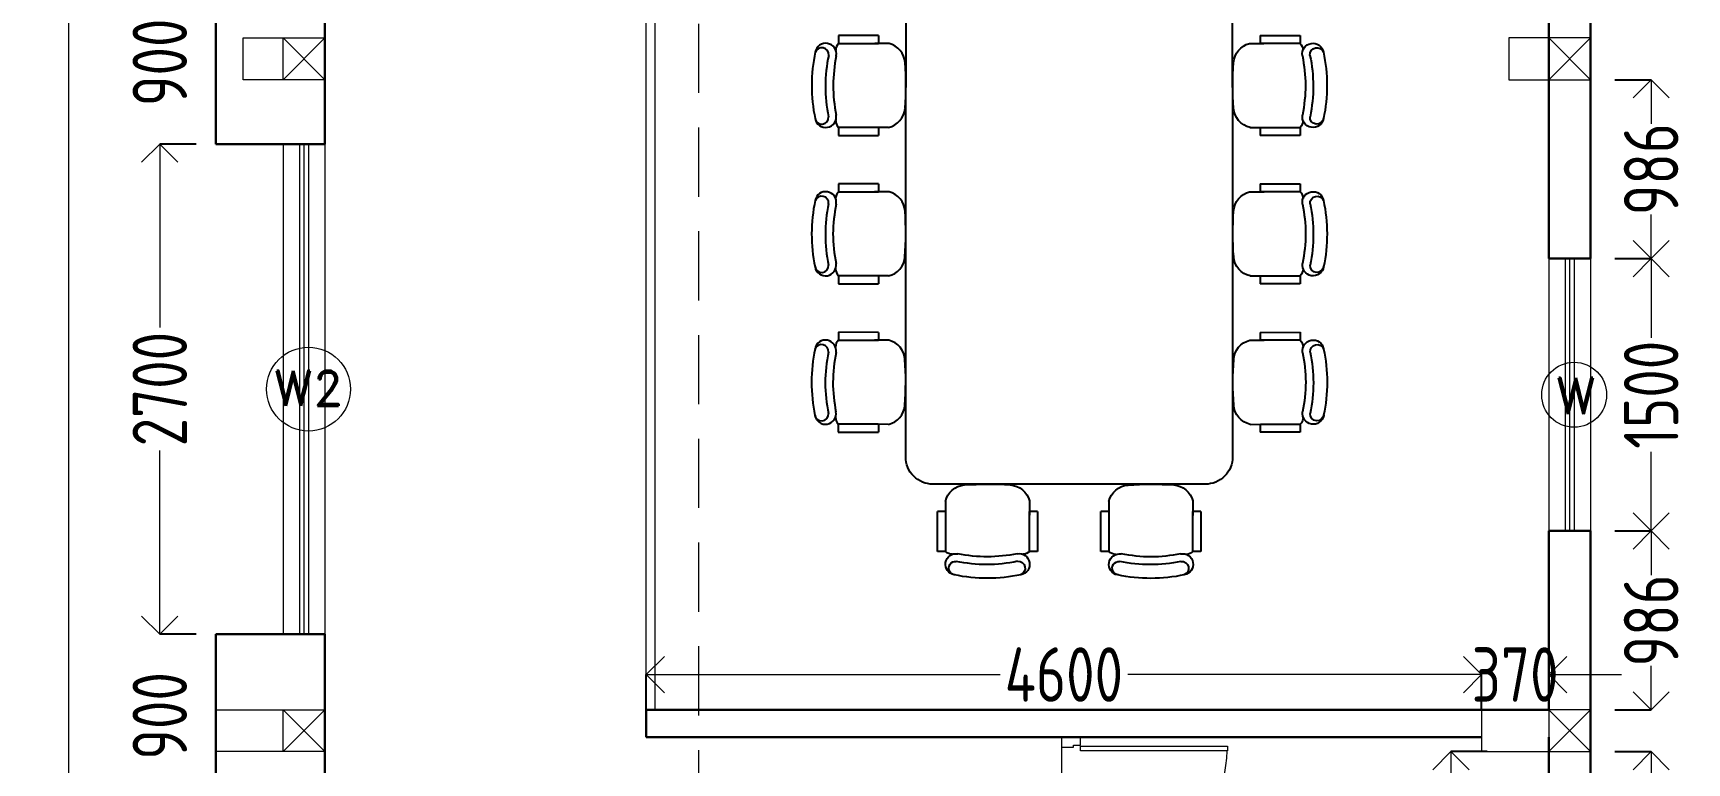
# Model space of a CAD drawing. Header units: inches. Extents: x -605 to 2991212, y -2872845 to 0.
# Drawn here: x 2173762 to 2182870, y -2682090 to -2678070 of the extents above; entities that cross this region are included whole.
import ezdxf

# ---------------------------------------------------------------- set-up
doc = ezdxf.new("R2010")
doc.units = ezdxf.units.IN
doc.header["$LTSCALE"] = 600
doc.header["$MEASUREMENT"] = 0
doc.linetypes.add('DASHED', pattern=[19.05, 12.7, -6.35])
for name, color, linetype in [('50 - FURNITURE', 47, 'Continuous'), ('see level', 2, 'Continuous'), ('SnT-ROAD', 25, 'Continuous')]:
    doc.layers.add(name, color=color, linetype=linetype)
for name, color, linetype, lineweight in [('DIM', 251, 'Continuous', 0), ('FURNITURE', 23, 'Continuous', 9), ('object dash', 250, 'DASHED', 5), ('rRCC 2', 40, 'Continuous', 15), ('TEXT', 7, 'Continuous', 0), ('WALLS', 7, 'Continuous', 30)]:
    doc.layers.add(name, color=color, linetype=linetype, lineweight=lineweight)
doc.layers.add('window', color=7, linetype='Continuous', lineweight=15, true_color=0x735461)
doc.styles.add('DIM', font='geniso.shx', dxfattribs={"width": 0.85})
doc.styles.add('PV_ROMAND', font='romand.shx')
doc.dimstyles.new('ST-100', dxfattribs={"dimscale": 100, "dimtxt": 2.5, "dimasz": 2, "dimexe": 0.18, "dimexo": 0.0625, "dimgap": 0.2, "dimtad": 0, "dimdec": 0, "dimzin": 0, "dimdsep": 46, "dimtxsty": 'DIM', "dimblk": 'OPEN90', "dimcen": 0.09, "dimclrd": 256, "dimclrt": 7, "dimadec": 0, "dimazin": 0, "dimtfac": 1, "dimtdec": 0, "dimtofl": 0, "dimtmove": 0, "dimatfit": 3, "dimldrblk": 'OPEN90', "dimfxl": 1, "dimtolj": 1, "dimtzin": 0, "dimlwd": -1, "dimarcsym": 0})

# ---------------------------------------------------------------- blocks, each defined once
blk = doc.blocks.new('CH3')
at = {"layer": '50 - FURNITURE'}
for p, q in [((-259.1, 349.2), (-259.1, 141.4)), ((-218.2, 349.2), (-259.1, 349.2)), ((-218.2, 142.2), (-218.2, 349.2)), ((258.7, 349.6), (217.8, 349.6)), ((217.8, 349.6), (217.8, 141.9)), ((258.7, 141.9), (258.7, 349.6)), ((-218.2, 89.1), (-218.2, 162.9)), ((217.8, 87.4), (217.8, 162.2))]:
    blk.add_line(p, q, dxfattribs=at)
at = {"layer": '50 - FURNITURE', "linetype": 'Continuous'}
for p, q in [((-218, 141.4), (-259.1, 141.4)), ((258.7, 141.9), (217.8, 141.9))]:
    blk.add_line(p, q, dxfattribs=at)
for centre, radius, start, end in [((-163.1, 415.9), 55.3, 99.89884, 279.75221), ((-165.7, 435.5), 35.2, 94.91276, 274.91276), ((0, -347.9), 836.2, 78.08993, 101.91007), ((163.1, 415.9), 55.3, 260.24779, 80.10116), ((158.8, 436.6), 36.2, 265.08724, 70.32125), ((-3.5, -349.1), 766.3, 78.01124, 101.98876), ((18.4, -534.9), 912.7, 91.15667, 100.87136), ((-18.4, -534.9), 912.7, 79.12864, 88.84333), ((-110.6, 114.5), 110.6, 193.25658, 265.9234), ((110.6, 114.5), 110.6, 274.0766, 345.83344), ((0, 1665.8), 1665.8, 265.9234, 274.0766)]:
    blk.add_arc(centre, radius, start, end, dxfattribs=at)
at = {"layer": '50 - FURNITURE'}
for centre, start, end in [((-180.9, 308.9), 90.72261, 132.8382), ((180.4, 309.4), 47.1618, 87.57171)]:
    blk.add_arc(centre, 54.9, start, end, dxfattribs=at)
blk = doc.blocks.new('_Open90')
at = {"color": 0, "linetype": 'ByBlock', "lineweight": -2}
for p, q in [((-0.5, 0.5), (0, 0)), ((0, 0), (-1, 0)), ((0, 0), (-0.5, -0.5))]:
    blk.add_line(p, q, dxfattribs=at)
blk = doc.blocks.new('*D1697')
at = {"layer": 'Defpoints', "color": 0}
for p in [(2175069.2, -2677781), (2174460.2, -2678681), (2175069.2, -2678681)]:
    blk.add_point(p, dxfattribs=at)
at = {"layer": 'DIM'}
for p, q in [((2174460.2, -2677581), (2174460.2, -2677381)), ((2174460.2, -2678881), (2174460.2, -2679081))]:
    blk.add_line(p, q, dxfattribs=at)
at = {"layer": 'DIM', "color": 0, "lineweight": -2}
for p, q in [((2174660.2, -2677781), (2174460.2, -2677781)), ((2174660.2, -2678681), (2174460.2, -2678681))]:
    blk.add_line(p, q, dxfattribs=at)
at = {"layer": 'DIM', "xscale": 200, "yscale": 200, "zscale": 200}
for p, rotation in [((2174460.2, -2677781), 270), ((2174460.2, -2678681), 90)]:
    blk.add_blockref('_Open90', p, dxfattribs=dict(at, rotation=rotation))
at = {"layer": 'DIM', "color": 7, "insert": (2174460.2, -2678231), "char_height": 300, "attachment_point": 5, "rotation": 90, "style": 'DIM'}
blk.add_mtext('\\A1;900', dxfattribs=at)
blk = doc.blocks.new('*D1698')
at = {"layer": 'Defpoints', "color": 0}
for p in [(2175069.2, -2678681), (2174460.2, -2681381), (2175069.2, -2681381)]:
    blk.add_point(p, dxfattribs=at)
at = {"layer": 'DIM', "color": 0, "lineweight": -2}
for p, q in [((2174660.2, -2678681), (2174460.2, -2678681)), ((2174660.2, -2681381), (2174460.2, -2681381))]:
    blk.add_line(p, q, dxfattribs=at)
at = {"layer": 'DIM'}
for p, q in [((2174460.2, -2678881), (2174460.2, -2679692.1)), ((2174460.2, -2681181), (2174460.2, -2680369.8))]:
    blk.add_line(p, q, dxfattribs=at)
at = {"layer": 'DIM', "xscale": 200, "yscale": 200, "zscale": 200}
for p, rotation in [((2174460.2, -2678681), 90), ((2174460.2, -2681381), 270)]:
    blk.add_blockref('_Open90', p, dxfattribs=dict(at, rotation=rotation))
at = {"layer": 'DIM', "color": 7, "insert": (2174460.2, -2680031), "char_height": 300, "attachment_point": 5, "rotation": 90, "style": 'DIM'}
blk.add_mtext('\\A1;2700', dxfattribs=at)
blk = doc.blocks.new('*D1699')
at = {"layer": 'Defpoints', "color": 0}
for p in [(2175069.2, -2681381), (2174460.2, -2682281), (2175069.2, -2682281)]:
    blk.add_point(p, dxfattribs=at)
at = {"layer": 'DIM'}
for p, q in [((2174460.2, -2681181), (2174460.2, -2680981)), ((2174460.2, -2682481), (2174460.2, -2682681))]:
    blk.add_line(p, q, dxfattribs=at)
at = {"layer": 'DIM', "color": 0, "lineweight": -2}
for p, q in [((2174660.2, -2681381), (2174460.2, -2681381)), ((2174660.2, -2682281), (2174460.2, -2682281))]:
    blk.add_line(p, q, dxfattribs=at)
at = {"layer": 'DIM', "xscale": 200, "yscale": 200, "zscale": 200}
for p, rotation in [((2174460.2, -2681381), 270), ((2174460.2, -2682281), 90)]:
    blk.add_blockref('_Open90', p, dxfattribs=dict(at, rotation=rotation))
at = {"layer": 'DIM', "color": 7, "insert": (2174460.2, -2681831), "char_height": 300, "attachment_point": 5, "rotation": 90, "style": 'DIM'}
blk.add_mtext('\\A1;900', dxfattribs=at)
blk = doc.blocks.new('*D1721')
at = {"layer": 'Defpoints', "color": 0}
for p in [(2173959.3, -2628655.5), (2174989.2, -2628655.5), (2174989.2, -2716075.5)]:
    blk.add_point(p, dxfattribs=at)
at = {"layer": 'DIM', "color": 0, "lineweight": -2}
for p, q in [((2174159.3, -2628655.5), (2173959.3, -2628655.5)), ((2174159.3, -2716075.5), (2173959.3, -2716075.5))]:
    blk.add_line(p, q, dxfattribs=at)
at = {"layer": 'DIM'}
for p, q in [((2173959.3, -2628855.5), (2173959.3, -2671924.6)), ((2173959.3, -2715875.5), (2173959.3, -2672806.3))]:
    blk.add_line(p, q, dxfattribs=at)
at = {"layer": 'DIM', "xscale": 200, "yscale": 200, "zscale": 200}
for p, rotation in [((2173959.3, -2628655.5), 90), ((2173959.3, -2716075.5), 270)]:
    blk.add_blockref('_Open90', p, dxfattribs=dict(at, rotation=rotation))
at = {"layer": 'DIM', "color": 7, "insert": (2173959.3, -2672365.5), "char_height": 300, "attachment_point": 5, "rotation": 90, "style": 'DIM'}
blk.add_mtext('\\A1;87420', dxfattribs=at)
blk = doc.blocks.new('W2')
at = {"layer": 'TEXT'}
blk.add_circle((2459470.1, -2350999.3), 230.9, dxfattribs=at)
at = {"layer": 'TEXT', "insert": (2459278.3, -2350898.4), "char_height": 193.71, "attachment_point": 1, "style": 'PV_ROMAND'}
blk.add_mtext('W2', dxfattribs=at)
blk = doc.blocks.new('sdfvgfdd')
at = {"layer": 'TEXT'}
blk.add_circle((2432365.2, -2352024.6), 178.8, dxfattribs=at)
at = {"layer": 'TEXT', "insert": (2432263.3, -2351931.7), "char_height": 200, "attachment_point": 1, "style": 'PV_ROMAND'}
blk.add_mtext('W', dxfattribs=at)
blk = doc.blocks.new('door1')
at = {"layer": 'FURNITURE', "ltscale": 10}
blk.add_line((-29102.45, -2427.68), (-29134.02, -2427.68), dxfattribs=at)
for points in [[(-29103.25, -2391.1), (-29103.25, -2423.54), (-29102.22, -2423.54), (-29102.22, -2391.1)], [(-29134.02, -2425.03), (-29134.47, -2425.03), (-29134.47, -2423.52), (-29136.24, -2423.52), (-29136.24, -2427.68), (-29134.02, -2427.68)], [(-29102.45, -2425.03), (-29102.01, -2425.03), (-29102.01, -2423.52), (-29100.24, -2423.52), (-29100.24, -2427.68), (-29102.45, -2427.68)]]:
    blk.add_lwpolyline(points, close=True, dxfattribs=at)
blk.add_arc((-29102.22, -2423.52), 32.24, 91.8346, 180, dxfattribs=at)
blk = doc.blocks.new('*D1740')
at = {"layer": 'Defpoints', "color": 0}
for p in [(2182339.2, -2682028.1), (2182673.4, -2682028.1), (2182339.2, -2685851)]:
    blk.add_point(p, dxfattribs=at)
at = {"layer": 'DIM', "color": 0, "lineweight": -2}
for p, q in [((2182473.4, -2682028.1), (2182673.4, -2682028.1)), ((2182473.4, -2685851), (2182673.4, -2685851))]:
    blk.add_line(p, q, dxfattribs=at)
at = {"layer": 'DIM'}
for p, q in [((2182673.4, -2682228.1), (2182673.4, -2683600.8)), ((2182673.4, -2685651), (2182673.4, -2684278.3))]:
    blk.add_line(p, q, dxfattribs=at)
at = {"layer": 'DIM', "xscale": 200, "yscale": 200, "zscale": 200}
for p, rotation in [((2182673.4, -2682028.1), 90), ((2182673.4, -2685851), 270)]:
    blk.add_blockref('_Open90', p, dxfattribs=dict(at, rotation=rotation))
at = {"layer": 'DIM', "color": 7, "insert": (2182673.4, -2683939.5), "char_height": 300, "attachment_point": 5, "rotation": 90, "style": 'DIM'}
blk.add_mtext('\\A1;3823', dxfattribs=at)
blk = doc.blocks.new('*D1741')
at = {"layer": 'Defpoints', "color": 0}
for p in [(2182339.2, -2679312.3), (2182673.4, -2679312.3), (2182339.2, -2680812.3)]:
    blk.add_point(p, dxfattribs=at)
at = {"layer": 'DIM', "color": 0, "lineweight": -2}
for p, q in [((2182473.4, -2679312.3), (2182673.4, -2679312.3)), ((2182473.4, -2680812.3), (2182673.4, -2680812.3))]:
    blk.add_line(p, q, dxfattribs=at)
at = {"layer": 'DIM'}
for p, q in [((2182673.4, -2679512.3), (2182673.4, -2679749)), ((2182673.4, -2680612.3), (2182673.4, -2680375.7))]:
    blk.add_line(p, q, dxfattribs=at)
at = {"layer": 'DIM', "xscale": 200, "yscale": 200, "zscale": 200}
for p, rotation in [((2182673.4, -2679312.3), 90), ((2182673.4, -2680812.3), 270)]:
    blk.add_blockref('_Open90', p, dxfattribs=dict(at, rotation=rotation))
at = {"layer": 'DIM', "color": 7, "insert": (2182673.4, -2680062.3), "char_height": 300, "attachment_point": 5, "rotation": 90, "style": 'DIM'}
blk.add_mtext('\\A1;1500', dxfattribs=at)
blk = doc.blocks.new('*D1742')
at = {"layer": 'Defpoints', "color": 0}
for p in [(2182339.2, -2678326.6), (2182673.4, -2678326.6), (2182339.2, -2679312.3)]:
    blk.add_point(p, dxfattribs=at)
at = {"layer": 'DIM', "color": 0, "lineweight": -2}
for p, q in [((2182473.4, -2678326.6), (2182673.4, -2678326.6)), ((2182473.4, -2679312.3), (2182673.4, -2679312.3))]:
    blk.add_line(p, q, dxfattribs=at)
at = {"layer": 'DIM'}
for p, q in [((2182673.4, -2678526.6), (2182673.4, -2678569.8)), ((2182673.4, -2679112.3), (2182673.4, -2679069.1))]:
    blk.add_line(p, q, dxfattribs=at)
at = {"layer": 'DIM', "xscale": 200, "yscale": 200, "zscale": 200}
for p, rotation in [((2182673.4, -2678326.6), 90), ((2182673.4, -2679312.3), 270)]:
    blk.add_blockref('_Open90', p, dxfattribs=dict(at, rotation=rotation))
at = {"layer": 'DIM', "color": 7, "insert": (2182673.4, -2678819.4), "char_height": 300, "attachment_point": 5, "rotation": 90, "style": 'DIM'}
blk.add_mtext('\\A1;986', dxfattribs=at)
blk = doc.blocks.new('*D1746')
at = {"layer": 'Defpoints', "color": 0}
for p in [(2182339.2, -2680812.3), (2182673.4, -2680812.3), (2182339.2, -2681798.1)]:
    blk.add_point(p, dxfattribs=at)
at = {"layer": 'DIM', "color": 0, "lineweight": -2}
for p, q in [((2182473.4, -2680812.3), (2182673.4, -2680812.3)), ((2182473.4, -2681798.1), (2182673.4, -2681798.1))]:
    blk.add_line(p, q, dxfattribs=at)
at = {"layer": 'DIM'}
for p, q in [((2182673.4, -2681012.3), (2182673.4, -2681055.6)), ((2182673.4, -2681598.1), (2182673.4, -2681554.8))]:
    blk.add_line(p, q, dxfattribs=at)
at = {"layer": 'DIM', "xscale": 200, "yscale": 200, "zscale": 200}
for p, rotation in [((2182673.4, -2680812.3), 90), ((2182673.4, -2681798.1), 270)]:
    blk.add_blockref('_Open90', p, dxfattribs=dict(at, rotation=rotation))
at = {"layer": 'DIM', "color": 7, "insert": (2182673.4, -2681305.2), "char_height": 300, "attachment_point": 5, "rotation": 90, "style": 'DIM'}
blk.add_mtext('\\A1;986', dxfattribs=at)
blk = doc.blocks.new('*D1764')
at = {"layer": 'Defpoints', "color": 0}
for p in [(2181570.4, -2682028.1), (2182109.2, -2682028.1), (2182109.2, -2684395.9)]:
    blk.add_point(p, dxfattribs=at)
at = {"layer": 'DIM', "color": 0, "lineweight": -2}
for p, q in [((2181770.4, -2682028.1), (2181570.4, -2682028.1)), ((2181770.4, -2684395.9), (2181570.4, -2684395.9))]:
    blk.add_line(p, q, dxfattribs=at)
at = {"layer": 'DIM'}
for p, q in [((2181570.4, -2682228.1), (2181570.4, -2682873.3)), ((2181570.4, -2684195.9), (2181570.4, -2683550.8))]:
    blk.add_line(p, q, dxfattribs=at)
at = {"layer": 'DIM', "xscale": 200, "yscale": 200, "zscale": 200}
for p, rotation in [((2181570.4, -2682028.1), 90), ((2181570.4, -2684395.9), 270)]:
    blk.add_blockref('_Open90', p, dxfattribs=dict(at, rotation=rotation))
at = {"layer": 'DIM', "color": 7, "insert": (2181570.4, -2683212), "char_height": 300, "attachment_point": 5, "rotation": 90, "style": 'DIM'}
blk.add_mtext('\\A1;2368', dxfattribs=at)
blk = doc.blocks.new('*D1765')
at = {"layer": 'Defpoints', "color": 0}
for p in [(2177139.2, -2681603.3), (2177139.2, -2681948.1), (2181739.2, -2681948.1)]:
    blk.add_point(p, dxfattribs=at)
at = {"layer": 'DIM', "color": 0, "lineweight": -2}
for p, q in [((2177139.2, -2681803.3), (2177139.2, -2681603.3)), ((2181739.2, -2681803.3), (2181739.2, -2681603.3))]:
    blk.add_line(p, q, dxfattribs=at)
at = {"layer": 'DIM'}
for p, q in [((2177339.2, -2681603.3), (2179087.6, -2681603.3)), ((2181539.2, -2681603.3), (2179790.8, -2681603.3))]:
    blk.add_line(p, q, dxfattribs=at)
at = {"layer": 'DIM', "xscale": 200, "yscale": 200, "zscale": 200, "rotation": 180}
blk.add_blockref('_Open90', (2177139.2, -2681603.3), dxfattribs=at)
at = {"layer": 'DIM', "xscale": 200, "yscale": 200, "zscale": 200}
blk.add_blockref('_Open90', (2181739.2, -2681603.3), dxfattribs=at)
at = {"layer": 'DIM', "color": 7, "insert": (2179439.2, -2681603.3), "char_height": 300, "attachment_point": 5, "style": 'DIM'}
blk.add_mtext('\\A1;4600', dxfattribs=at)
blk = doc.blocks.new('*D1766')
at = {"layer": 'Defpoints', "color": 0}
for p in [(2182109.2, -2681603.3), (2181739.2, -2681798.1), (2182109.2, -2681798.1)]:
    blk.add_point(p, dxfattribs=at)
at = {"layer": 'DIM'}
for p, q in [((2181539.2, -2681603.3), (2181339.2, -2681603.3)), ((2182309.2, -2681603.3), (2182509.2, -2681603.3))]:
    blk.add_line(p, q, dxfattribs=at)
at = {"layer": 'DIM', "color": 0, "lineweight": -2}
for p, q in [((2181739.2, -2681798.1), (2181739.2, -2681603.3)), ((2182109.2, -2681798.1), (2182109.2, -2681603.3))]:
    blk.add_line(p, q, dxfattribs=at)
at = {"layer": 'DIM', "xscale": 200, "yscale": 200, "zscale": 200}
blk.add_blockref('_Open90', (2181739.2, -2681603.3), dxfattribs=at)
at = {"layer": 'DIM', "xscale": 200, "yscale": 200, "zscale": 200, "rotation": 180}
blk.add_blockref('_Open90', (2182109.2, -2681603.3), dxfattribs=at)
at = {"layer": 'DIM', "color": 7, "insert": (2181924.2, -2681603.3), "char_height": 300, "attachment_point": 5, "style": 'DIM'}
blk.add_mtext('\\A1;370', dxfattribs=at)

msp = doc.modelspace()

# ---------------------------------------------------------------- linework, layer by layer
at = {"layer": '50 - FURNITURE', "ltscale": 0.25, "elevation": 0}
for points in [[(2180368.1, -2678370.3), (2180368.1, -2676335.9, 0.414214), (2180218.1, -2676185.9), (2178718.1, -2676185.9, 0.414214), (2178568.1, -2676335.9), (2178568.1, -2678370.3)], [(2180368.1, -2678370.3), (2180368.1, -2680404.8, -0.414214), (2180218.1, -2680554.8), (2178718.1, -2680554.8, -0.414214), (2178568.1, -2680404.8), (2178568.1, -2678370.3)]]:
    msp.add_lwpolyline(points, format="xyb", dxfattribs=at)
at = {"layer": 'object dash', "color": 1, "ltscale": 0.05}
msp.add_lwpolyline([(2177801.9, -2717261.6), (2177429, -2717261.6), (2177429, -2626488), (2177801.9, -2626488)], dxfattribs=at)
at = {"layer": 'rRCC 2', "color": 6}
for p, q in [((2175139.2, -2678096.6), (2175369.2, -2678326.6)), ((2175139.2, -2678326.6), (2175369.2, -2678096.6)), ((2182339.2, -2678096.6), (2182109.2, -2678326.6)), ((2182339.2, -2678326.6), (2182109.2, -2678096.6)), ((2175139.2, -2681798.1), (2175369.2, -2682028.1)), ((2175139.2, -2682028.1), (2175369.2, -2681798.1)), ((2182339.2, -2681798.1), (2182109.2, -2682028.1)), ((2182339.2, -2682028.1), (2182109.2, -2681798.1))]:
    msp.add_line(p, q, dxfattribs=at)
for points in [[(2174919.2, -2678326.6), (2174919.2, -2678096.6), (2175369.2, -2678096.6), (2175369.2, -2678326.6)], [(2175139.2, -2678096.6), (2175369.2, -2678096.6), (2175369.2, -2678326.6), (2175139.2, -2678326.6)], [(2182339.2, -2678326.6), (2182339.2, -2678096.6), (2181889.2, -2678096.6), (2181889.2, -2678326.6)], [(2182339.2, -2678096.6), (2182109.2, -2678096.6), (2182109.2, -2678326.6), (2182339.2, -2678326.6)], [(2174769.2, -2682028.1), (2174769.2, -2681798.1), (2175369.2, -2681798.1), (2175369.2, -2682028.1)], [(2175139.2, -2681798.1), (2175369.2, -2681798.1), (2175369.2, -2682028.1), (2175139.2, -2682028.1)], [(2182339.2, -2682028.1), (2182339.2, -2681798.1), (2181739.2, -2681798.1), (2181739.2, -2682028.1)], [(2182339.2, -2681798.1), (2182109.2, -2681798.1), (2182109.2, -2682028.1), (2182339.2, -2682028.1)]]:
    msp.add_lwpolyline(points, close=True, dxfattribs=at)
at = {"layer": 'see level', "color": 4, "linetype": 'ByBlock', "lineweight": 20}
for points in [[(2177139.2, -2681798.1), (2177139.2, -2674985)], [(2177189.2, -2681798.1), (2177189.2, -2674985)]]:
    msp.add_lwpolyline(points, dxfattribs=at)
at = {"layer": 'WALLS', "linetype": 'ByBlock'}
for p, q in [((2182109.2, -2676745.8), (2182109.2, -2679312.3)), ((2182339.2, -2676745.8), (2182339.2, -2679312.3)), ((2174769.2, -2677781), (2174769.2, -2678681)), ((2175369.2, -2677781), (2175369.2, -2678681)), ((2174769.2, -2678681), (2175369.2, -2678681)), ((2182109.2, -2679312.3), (2182339.2, -2679312.3)), ((2182109.2, -2680812.3), (2182109.2, -2681798.1)), ((2182109.2, -2680812.3), (2182339.2, -2680812.3)), ((2182339.2, -2680812.3), (2182339.2, -2686081)), ((2174769.2, -2681381), (2175369.2, -2681381)), ((2174769.2, -2681381), (2174769.2, -2682281)), ((2175369.2, -2681381), (2175369.2, -2682281)), ((2177139.2, -2681948.1), (2177139.2, -2681798.1)), ((2177139.2, -2681798.1), (2182109.2, -2681798.1)), ((2177139.2, -2681948.1), (2181739.2, -2681948.1)), ((2182109.2, -2681948.1), (2182109.2, -2684385))]:
    msp.add_line(p, q, dxfattribs=at)
at = {"layer": 'window', "color": 146, "linetype": 'ByBlock', "true_color": 0x105689}
for p, q in [((2175139.2, -2678681), (2175139.2, -2681381)), ((2175229.2, -2678681), (2175229.2, -2681381)), ((2175254.2, -2678681), (2175254.2, -2681381)), ((2175279.2, -2678681), (2175279.2, -2681381)), ((2175369.2, -2678681), (2175369.2, -2681381)), ((2182109.2, -2679312.3), (2182109.2, -2680812.3)), ((2182199.2, -2679312.3), (2182199.2, -2680812.3)), ((2182224.2, -2679312.3), (2182224.2, -2680812.3)), ((2182249.2, -2679312.3), (2182249.2, -2680812.3)), ((2182339.2, -2679312.3), (2182339.2, -2680812.3))]:
    msp.add_line(p, q, dxfattribs=at)

# ---------------------------------------------------------------- block references
at = {"layer": '50 - FURNITURE', "yscale": 1.062080456361601, "zscale": 1.062080456361601}
for p, xscale, rotation in [((2178569.1, -2678358.6, 0), 1.062080456361601, 89.91173130607805), ((2180369.1, -2678358.6, 0), -1.062080456361601, 270.088268693922), ((2178568.6, -2679176.1, 0), 1.062080456361601, 89.91173130607805), ((2180369.6, -2679176.1, 0), -1.062080456361601, 270.088268693922), ((2178568.1, -2679993.5, 0), 1.062080456361601, 89.91173130607805), ((2180370, -2679993.5, 0), -1.062080456361601, 270.088268693922), ((2179018.1, -2680554.4, 0), -1.062080456361601, 180.088268693922), ((2179918.1, -2680554.8, 0), -1.062080456361601, 180.088268693922)]:
    msp.add_blockref('CH3', p, dxfattribs=dict(at, xscale=xscale, rotation=rotation))
at = {"layer": 'FURNITURE', "xscale": -25.00000000022915, "yscale": 25.00000000022915, "zscale": 25.00000000022915, "rotation": 270}
msp.add_blockref('door1', (2240118.6, -1954442.1), dxfattribs=at)
at = {"layer": 'SnT-ROAD', "color": 4, "linetype": 'ByBlock'}
for name, p in [('W2', (-284190.9, -329031.6)), ('sdfvgfdd', (-250116, -328037.7))]:
    msp.add_blockref(name, p, dxfattribs=at)

# ---------------------------------------------------------------- dimensions: what is measured, and where the dimension line sits
at = {"layer": 'DIM'}
for base, p1, p2, override, picture, middle in [((2173959.3, -2628655.5), (2174989.2, -2716075.5), (2174989.2, -2628655.5), {"dimtxt": 3, "dimexe": 0, "dimexo": 0, "dimtmove": 1, "dimfxl": 2, "dimfxlon": 1, "dimtfillclr": 256, "dimarcsym": 1}, '*D1721', (2173959.3, -2672365.5)), ((2174460.2, -2678681), (2175069.2, -2677781), (2175069.2, -2678681), {"dimtxt": 3, "dimexe": 0, "dimexo": 0, "dimtmove": 1, "dimfxl": 2, "dimfxlon": 1, "dimtfillclr": 256, "dimarcsym": 1}, '*D1697', (2174460.2, -2678231)), ((2182673.4, -2678326.6), (2182339.2, -2679312.3), (2182339.2, -2678326.6), {"dimtxt": 3, "dimexe": 0, "dimexo": 0, "dimfxl": 2, "dimfxlon": 1, "dimtfillclr": 256, "dimarcsym": 1}, '*D1742', (2182673.4, -2678819.4)), ((2174460.2, -2681381), (2175069.2, -2678681), (2175069.2, -2681381), {"dimtxt": 3, "dimexe": 0, "dimexo": 0, "dimtmove": 1, "dimfxl": 2, "dimfxlon": 1, "dimtfillclr": 256, "dimarcsym": 1}, '*D1698', (2174460.2, -2680031)), ((2182673.4, -2679312.3), (2182339.2, -2680812.3), (2182339.2, -2679312.3), {"dimtxt": 3, "dimexe": 0, "dimexo": 0, "dimfxl": 2, "dimfxlon": 1, "dimtfillclr": 256, "dimarcsym": 1}, '*D1741', (2182673.4, -2680062.3)), ((2182673.4, -2680812.3), (2182339.2, -2681798.1), (2182339.2, -2680812.3), {"dimtxt": 3, "dimexe": 0, "dimexo": 0, "dimfxl": 2, "dimfxlon": 1, "dimtfillclr": 256, "dimarcsym": 1}, '*D1746', (2182673.4, -2681305.2)), ((2174460.2, -2682281), (2175069.2, -2681381), (2175069.2, -2682281), {"dimtxt": 3, "dimexe": 0, "dimexo": 0, "dimtmove": 1, "dimfxl": 2, "dimfxlon": 1, "dimtfillclr": 256, "dimarcsym": 1}, '*D1699', (2174460.2, -2681831)), ((2181570.4, -2682028.1), (2182109.2, -2684395.9), (2182109.2, -2682028.1), {"dimtxt": 3, "dimexe": 0, "dimexo": 0, "dimfxl": 2, "dimfxlon": 1, "dimtfillclr": 256, "dimarcsym": 1}, '*D1764', (2181570.4, -2683212)), ((2182673.4, -2682028.1), (2182339.2, -2685851), (2182339.2, -2682028.1), {"dimtxt": 3, "dimexe": 0, "dimexo": 0, "dimfxl": 2, "dimfxlon": 1, "dimtfillclr": 256, "dimarcsym": 1}, '*D1740', (2182673.4, -2683939.5))]:
    dim = msp.add_linear_dim(base=base, p1=p1, p2=p2, angle=90, dimstyle='ST-100', override=override, dxfattribs=at)
    dim.commit()
    dim.dimension.update_dxf_attribs({"geometry": picture, "text_midpoint": middle})
dim = msp.add_linear_dim(base=(2177139.2, -2681603.3), p1=(2181739.2, -2681948.1), p2=(2177139.2, -2681948.1), dimstyle='ST-100', override={"dimtxt": 3, "dimexe": 0, "dimexo": 0, "dimfxl": 2, "dimfxlon": 1, "dimtfillclr": 256, "dimarcsym": 1}, dxfattribs=at)
dim.commit()
dim.dimension.update_dxf_attribs({"geometry": '*D1765', "text_midpoint": (2179439.2, -2681603.3)})
dim = msp.add_linear_dim(base=(2182109.2, -2681603.3), p1=(2181739.2, -2681798.1), p2=(2182109.2, -2681798.1), dimstyle='ST-100', override={"dimtxt": 3, "dimexe": 0, "dimexo": 0, "dimfxl": 2, "dimfxlon": 1, "dimtfillclr": 256, "dimarcsym": 1}, dxfattribs=at)
dim.commit()
dim.dimension.update_dxf_attribs({"geometry": '*D1766', "text_midpoint": (2181924.2, -2681603.3), "dimtype": 160})

doc.saveas('drawing.dxf')
